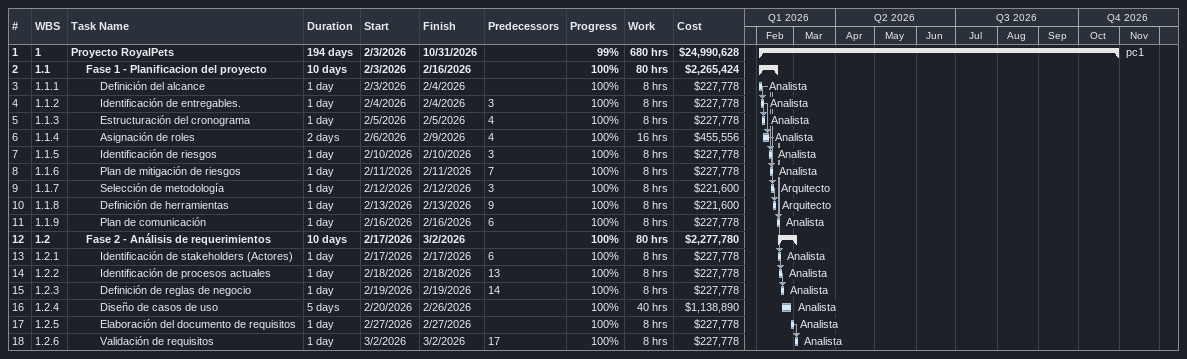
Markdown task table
| ID | WBS | Task | Duration | Start | Finish | Predecessors | Resources | % complete | Work (h) | Cost ($) |
|---|---|---|---|---|---|---|---|---|---|---|
| 1 | 1 | **Proyecto RoyalPets** | 194d | 2026-02-03 | 2026-10-31 |  | pc1 | 99 | 680 | 24990628 |
| 2 | 1.1 | **Fase 1 - Planificacion del proyecto** | 10d | 2026-02-03 | 2026-02-16 |  |  | 100 | 80 | 2265424 |
| 3 | 1.1.1 | Definición del alcance | 1d | 2026-02-03 | 2026-02-04 |  | Analista | 100 | 8 | 227778 |
| 4 | 1.1.2 | Identificación de entregables. | 1d | 2026-02-04 | 2026-02-04 | 3 | Analista | 100 | 8 | 227778 |
| 5 | 1.1.3 | Estructuración del cronograma | 1d | 2026-02-05 | 2026-02-05 | 4 | Analista | 100 | 8 | 227778 |
| 6 | 1.1.4 | Asignación de roles | 2d | 2026-02-06 | 2026-02-09 | 4 | Analista | 100 | 16 | 455556 |
| 7 | 1.1.5 | Identificación de riesgos | 1d | 2026-02-10 | 2026-02-10 | 3 | Analista | 100 | 8 | 227778 |
| 8 | 1.1.6 | Plan de mitigación de riesgos | 1d | 2026-02-11 | 2026-02-11 | 7 | Analista | 100 | 8 | 227778 |
| 9 | 1.1.7 | Selección de metodología | 1d | 2026-02-12 | 2026-02-12 | 3 | Arquitecto | 100 | 8 | 221600 |
| 10 | 1.1.8 | Definición de herramientas | 1d | 2026-02-13 | 2026-02-13 | 9 | Arquitecto | 100 | 8 | 221600 |
| 11 | 1.1.9 | Plan de comunicación | 1d | 2026-02-16 | 2026-02-16 | 6 | Analista | 100 | 8 | 227778 |
| 12 | 1.2 | **Fase 2 - Análisis de requerimientos** | 10d | 2026-02-17 | 2026-03-02 |  |  | 100 | 80 | 2277780 |
| 13 | 1.2.1 | Identificación de stakeholders (Actores) | 1d | 2026-02-17 | 2026-02-17 | 6 | Analista | 100 | 8 | 227778 |
| 14 | 1.2.2 | Identificación de procesos actuales | 1d | 2026-02-18 | 2026-02-18 | 13 | Analista | 100 | 8 | 227778 |
| 15 | 1.2.3 | Definición de reglas de negocio | 1d | 2026-02-19 | 2026-02-19 | 14 | Analista | 100 | 8 | 227778 |
| 16 | 1.2.4 | Diseño de casos de uso | 5d | 2026-02-20 | 2026-02-26 |  | Analista | 100 | 40 | 1138890 |
| 17 | 1.2.5 | Elaboración del documento de requisitos | 1d | 2026-02-27 | 2026-02-27 |  | Analista | 100 | 8 | 227778 |
| 18 | 1.2.6 | Validación de requisitos | 1d | 2026-03-02 | 2026-03-02 | 17 | Analista | 100 | 8 | 227778 |
